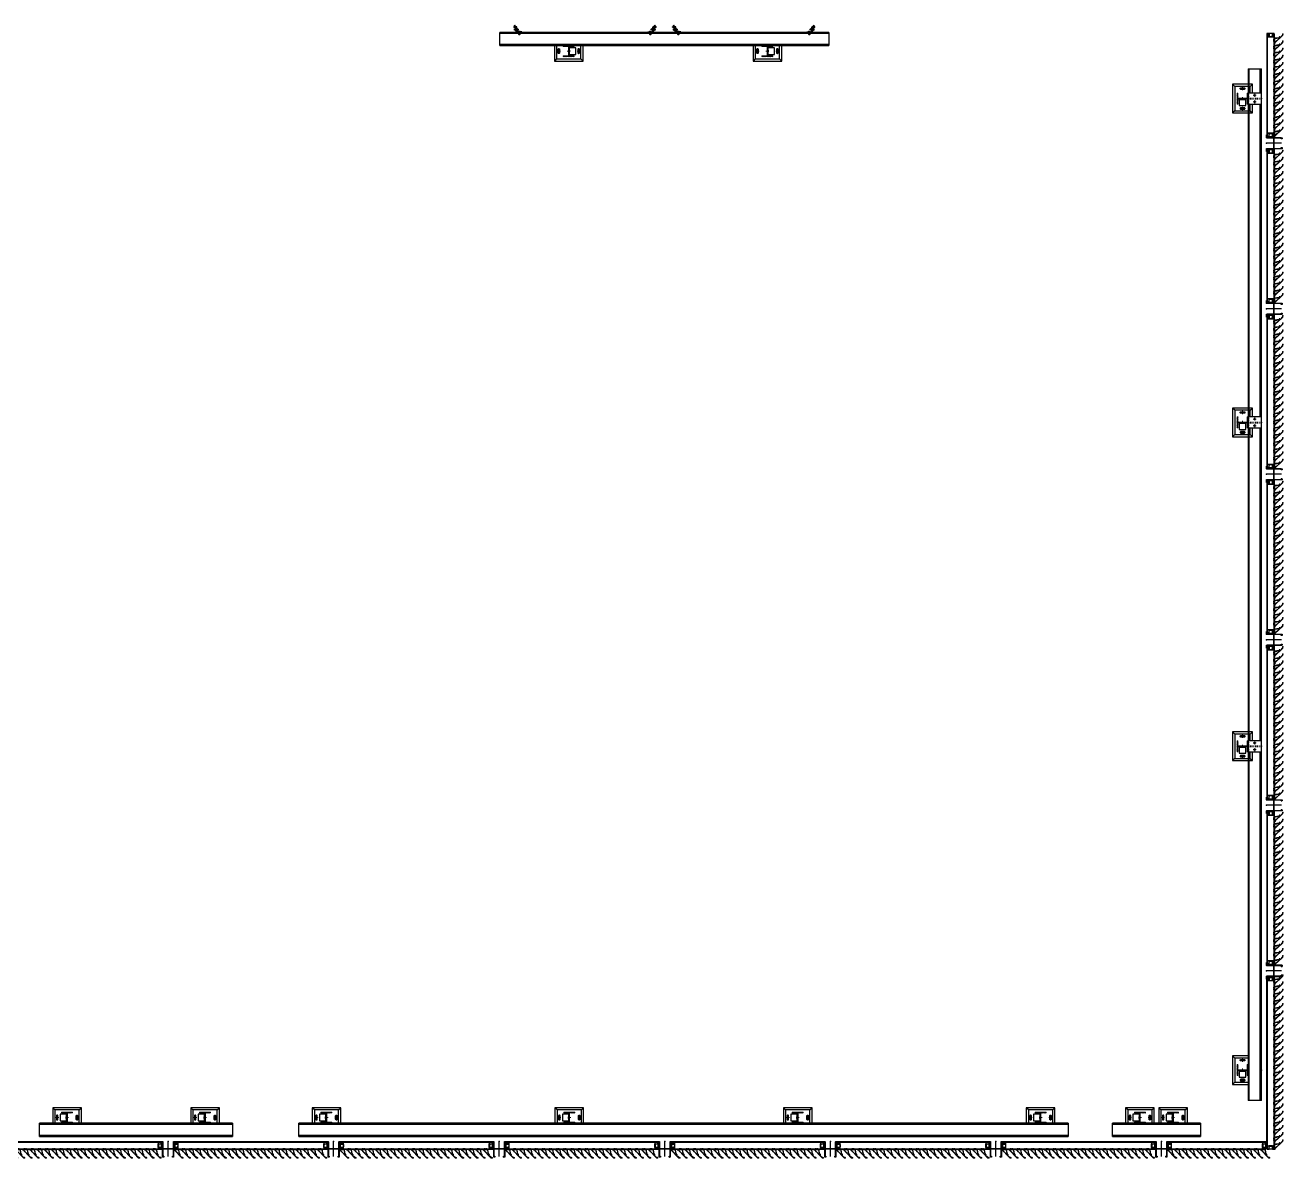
# Model space of a CAD drawing. Header units: millimetres. Extents: x 663313 to 1226001, y 1431724 to 1620898.
# Drawn here: x 749003 to 760398, y 1535900 to 1546165 of the extents above; entities that cross this region are included whole.
import ezdxf

# ---------------------------------------------------------------- set-up
doc = ezdxf.new("R2010")
doc.units = ezdxf.units.MM
for name, pattern in [('CENTER', [50.8, 31.75, -6.35, 6.35, -6.35]), ('HIDDEN', [0.375, 0.25, -0.125]), ('XKITLINE00', [0]), ('XKITLINE02', [4, 2, -2])]:
    doc.linetypes.add(name, pattern=pattern)
for name, color, linetype, plot in [('000 - STRUCTURE_STEEL_ACCESORIES_DEF_SUB', 250, 'Continuous', False), ('000 - STRUCTURE_STEEL_FRAMING_DEF_SUB', 250, 'Continuous', False), ('010 - ASPG_EXTR_DEF_SUB', 250, 'Continuous', False), ('010 - ASPG_FASTERN_DEF_SUB', 250, 'Continuous', False), ('010 - ASPG_FRAMING_DEF_SUB', 250, 'Continuous', False)]:
    doc.layers.add(name, color=color, linetype=linetype, plot=plot)
for name, color, linetype in [('000 - STRUCTURE_STEEL_ACCESORIES_HATCH_', 251, 'Continuous'), ('000 - STRUCTURE_STEEL_ACCESORIES_HIDDEN_', 251, 'Continuous'), ('000 - STRUCTURE_STEEL_ACCESORIES_MAIN_COLOR_1', 2, 'Continuous'), ('000 - STRUCTURE_STEEL_ACCESORIES_MAIN_COLOR_2', 1, 'Continuous'), ('000 - STRUCTURE_STEEL_ACCESORIES_SUB_COLOR_3', 251, 'Continuous'), ('000 - STRUCTURE_STEEL_ACCESORIES_WIPEOUT_', 250, 'Continuous'), ('000 - STRUCTURE_STEEL_FRAMING_CUT_COLOR_4', 4, 'Continuous'), ('000 - STRUCTURE_STEEL_FRAMING_HIDDEN_', 251, 'Continuous'), ('000 - STRUCTURE_STEEL_FRAMING_SUB_COLOR_2', 1, 'Continuous'), ('000 - STRUCTURE_STEEL_FRAMING_WIPEOUT_', 250, 'Continuous'), ('010 - ASPG_ACCESSORIES_HATCH_', 251, 'Continuous'), ('010 - ASPG_ACCESSORIES_MAIN_COLOR_1', 1, 'Continuous'), ('010 - ASPG_ACCESSORIES_SUB_COLOR_1', 1, 'Continuous'), ('010 - ASPG_ACCESSORIES_SUB_COLOR_2', 251, 'Continuous'), ('010 - ASPG_ACCESSORIES_SYMBOL_', 251, 'Continuous'), ('010 - ASPG_ACCESSORIES_WIPEOUT_', 250, 'Continuous'), ('010 - ASPG_EXTR_MAIN_COLOR_2', 2, 'Continuous'), ('010 - ASPG_FASTERN_MAIN_COLOR_1', 1, 'Continuous'), ('010 - ASPG_FRAMING_CUT_COLOR_4', 4, 'Continuous'), ('010 - ASPG_FRAMING_HATCH_', 251, 'Continuous'), ('010 - ASPG_FRAMING_MAIN_COLOR_1', 1, 'Continuous'), ('010 - ASPG_FRAMING_MAIN_COLOR_2', 2, 'Continuous'), ('010 - ASPG_FRAMING_SUB_COLOR_2', 1, 'Continuous'), ('010 - ASPG_FRAMING_WIPEOUT_', 250, 'Continuous'), ('_PP-Dim', 1, 'Continuous'), ('BOLT & SCREW', 251, 'Continuous'), ('Center Line', 1, 'CENTER'), ('tube-stopper', 2, 'Continuous')]:
    doc.layers.add(name, color=color, linetype=linetype)
for name, color, linetype, lineweight in [('12-GRID', 1, 'CENTER', 13), ('9-SCREW', 251, 'Continuous', 9), ('SCREW', 8, 'Continuous', 5)]:
    doc.layers.add(name, color=color, linetype=linetype, lineweight=lineweight)
pattern_1 = [(45, (68845973.911, -106253.634), (-4.0411152545, 4.0411152545), []), (45, (68845976.6053, -106253.634), (-4.0411152545, 4.0411152545), [])]
pattern_2 = [(270, (1257419.24324, -520041.6224), (0.65495992507, -1.1344238721), [0.7562825814, -1.5125651628]), (30, (1257419.24324, -520041.6224), (0.65495992936, 1.1344238696), [0.7562825814, -1.5125651628]), (330, (1257419.24324, -520041.6224), (1.30991985442, -2.48e-09), [-1.5125651628, 0.7562825814])]
pattern_3 = [(315, (1257419.4929, -520021.6224), (1.3369313545, 1.3369313545), []), (45, (1257419.4929, -520021.6224), (-1.3369313545, 1.3369313545), [])]
pattern_4 = [(270, (1257419.4425, -520043.9224), (0.65495992507, -1.1344238721), [0.7562825814, -1.5125651628]), (30, (1257419.4425, -520043.9224), (0.65495992936, 1.1344238696), [0.7562825814, -1.5125651628]), (330, (1257419.4425, -520043.9224), (1.30991985442, -2.48e-09), [-1.5125651628, 0.7562825814])]
pattern_5 = [(315, (1257419.1929, -520023.9224), (1.3369313545, 1.3369313545), []), (45, (1257419.1929, -520023.9224), (-1.3369313545, 1.3369313545), [])]

# ---------------------------------------------------------------- blocks, each defined once
blk = doc.blocks.new('000_ASPG_TYP_FILES_STRUCTURE_STEEL_BK')
at = {"layer": '000 - STRUCTURE_STEEL_ACCESORIES_HIDDEN_'}
blk.add_lwpolyline([(0, 7), (5, 7), (5, -7), (0, -7)], close=True, dxfattribs=at)
at = {"layer": '000 - STRUCTURE_STEEL_ACCESORIES_MAIN_COLOR_1'}
for points in [[(0, -30), (60, -30), (60, 30), (0, 30)], [(0, -30), (5, -30), (5, 30), (0, 30)]]:
    blk.add_lwpolyline(points, close=True, dxfattribs=at)
blk = doc.blocks.new('000_CKST_FAMELINE_STEEL_STRUCTURE-COLUMN_TOP_VIEW')
at = {"layer": '000 - STRUCTURE_STEEL_FRAMING_SUB_COLOR_2'}
for p, q in [((-70, 110), (-90, 130)), ((70, 110), (90, 130)), ((-70, -110), (-90, -130)), ((70, -110), (90, -130))]:
    blk.add_line(p, q, dxfattribs=at)
for points in [[(90, 130), (-90, 130), (-90, -130), (90, -130)], [(70, 110), (-70, 110), (-70, -110), (70, -110)]]:
    blk.add_lwpolyline(points, close=True, dxfattribs=at)
at = {"rotation": 270}
blk.add_blockref('000_ASPG_TYP_FILES_STRUCTURE_STEEL_BK', (0, -3), dxfattribs=at)
blk.add_wipeout([(50, 50), (50, -50), (170, -50), (170, 50)]).dxf.layer = '000 - STRUCTURE_STEEL_FRAMING_WIPEOUT_'
at = {"layer": '000 - STRUCTURE_STEEL_ACCESORIES_HATCH_'}
h = blk.add_hatch(dxfattribs=at)
h.set_pattern_fill('ANSI32', color=256, scale=25, angle=270)
h.set_pattern_definition([(315, (1524.514, 2469.062), (6.629126, 6.629126), []), (315, (1524.514, 2464.642), (6.629126, 6.629126), [])])
h.paths.add_polyline_path([(-50, -50), (-42, -50), (-42, -3), (42, -3), (42, -50), (50, -50), (50, 50), (42, 50), (42, 3), (-42, 3), (-42, 50), (-50, 50)])
at = {"layer": '000 - STRUCTURE_STEEL_FRAMING_CUT_COLOR_4', "lineweight": 0}
blk.add_lwpolyline([(-50, -50), (-42, -50), (-42, -3), (42, -3), (42, -50), (50, -50), (50, 50), (42, 50), (42, 3), (-42, 3), (-42, 50), (-50, 50)], close=True, dxfattribs=at)
at = {"layer": '000 - STRUCTURE_STEEL_FRAMING_DEF_SUB', "linetype": 'XKITLINE00', "lineweight": 0}
for p, q in [((26, 90), (-26, 90)), ((0, 76), (0, 104)), ((0, 14), (0, -14)), ((96, 30), (124, 30)), ((110, 44), (110, 16)), ((26, 0), (-26, 0)), ((26, -90), (-26, -90)), ((0, -76), (0, -104)), ((96, -30), (124, -30)), ((110, -16), (110, -44))]:
    blk.add_line(p, q, dxfattribs=at)
at = {"layer": '000 - STRUCTURE_STEEL_FRAMING_HIDDEN_', "linetype": 'XKITLINE02', "ltscale": 4}
for p, q in [((50, 3), (170, 3)), ((56, -50), (56, 50)), ((50, -3), (170, -3))]:
    blk.add_line(p, q, dxfattribs=at)
at = {"layer": '000 - STRUCTURE_STEEL_FRAMING_SUB_COLOR_2'}
for p, q in [((50, 3), (50, -3)), ((170, 3), (170, -3))]:
    blk.add_line(p, q, dxfattribs=at)
for points in [[(15, 83), (-15, 83, -0.414214), (-22, 90, -0.414214), (-15, 97), (15, 97, -0.414214), (22, 90), (22, 90, -0.414214)], [(15, -83), (-15, -83, 0.414214), (-22, -90, 0.414214), (-15, -97), (15, -97, 0.414214), (22, -90), (22, -90, 0.414214)]]:
    blk.add_lwpolyline(points, format="xyb", close=True, dxfattribs=at)
blk.add_lwpolyline([(50, 50), (50, -50), (170, -50), (170, 50)], close=True, dxfattribs=at)
for centre in [(110, 30), (110, -30)]:
    blk.add_circle(centre, 7, dxfattribs=at)
blk = doc.blocks.new('*U4571')
blk.add_wipeout([(-1491, 0), (1489, 0), (1489, 120), (-1491, 120)]).dxf.layer = '010 - ASPG_FRAMING_WIPEOUT_'
at = {"layer": '010 - ASPG_FRAMING_MAIN_COLOR_1'}
for p, q in [((1489, 120), (-1491, 120)), ((-1491, 0), (-1491, 120)), ((-1491, 115), (1489, 115)), ((1489, 120), (1489, 0)), ((-1491, 110), (1489, 110)), ((-1491, 10), (1489, 10)), ((-1491, 5), (1489, 5)), ((-1491, 0), (1489, 0))]:
    blk.add_line(p, q, dxfattribs=at)
blk = doc.blocks.new('*U4563')
at = {"layer": '010 - ASPG_ACCESSORIES_SUB_COLOR_2'}
for p, q in [((-2, -2), (-2, 0)), ((2, -1), (2, 0)), ((-3, -2), (3, -1)), ((-3, -2), (-2, -2)), ((-3, -2), (-2, -2)), ((-3, -4), (-2, -3)), ((-3, -4), (3, -3)), ((-3, -4), (-2, -4)), ((-3, -6), (-2, -5)), ((-3, -6), (-2, -6)), ((-3, -6), (3, -5)), ((-3, -6), (-2, -5)), ((-3, -6), (-2, -6)), ((-3, -6), (3, -5)), ((-3, -7), (-2, -8)), ((-3, -7), (-2, -7)), ((-3, -7), (3, -7)), ((-3, -9), (-2, -9)), ((-3, -9), (-2, -9)), ((-3, -9), (-2, -9)), ((-3, -11), (-2, -11)), ((-3, -11), (-2, -11)), ((-3, -11), (-2, -11)), ((-2, -2), (2, -1)), ((-2, -3), (-2, -2)), ((-2, -2), (2, -2)), ((-2, -3), (2, -3)), ((-2, -5), (-2, -4)), ((-2, -4), (2, -4)), ((-2, -5), (2, -5)), ((-2, -6), (2, -5)), ((-2, -5), (2, -5)), ((-2, -6), (2, -5)), ((-2, -7), (-2, -6)), ((-2, -7), (-2, -6)), ((-2, -7), (2, -6)), ((-2, -8), (2, -7)), ((-2, -9), (-2, -8)), ((-2, -9), (-1, -9)), ((-2, -9), (-2, -9)), ((-2, -11), (-2, -9)), ((-2, -11), (-2, -11)), ((-2, -11), (-2, -11)), ((-2, -12), (-2, -11)), ((-2, -12), (-2, -16)), ((0, -17), (-2, -16)), ((0, -8), (2, -8)), ((0, -17), (2, -16)), ((1, -9), (2, -9)), ((1, -9), (3, -9)), ((1, -11), (3, -10)), ((1, -10), (2, -10)), ((1, -11), (2, -11)), ((3, -1), (2, -1)), ((3, -1), (2, -2)), ((2, -3), (2, -2)), ((3, -3), (2, -3)), ((3, -3), (2, -4)), ((2, -5), (2, -4)), ((3, -5), (2, -5)), ((2, -6), (2, -5)), ((3, -5), (2, -5)), ((2, -6), (2, -5)), ((3, -5), (2, -5)), ((3, -5), (2, -5)), ((3, -7), (2, -6)), ((3, -7), (2, -7)), ((2, -8), (2, -7)), ((3, -9), (2, -8)), ((3, -9), (2, -9)), ((2, -10), (2, -9)), ((3, -10), (2, -10)), ((3, -10), (2, -11)), ((2, -11), (2, -16))]:
    blk.add_line(p, q, dxfattribs=at)
blk.add_lwpolyline([(0, -17), (1, -11), (1, -9, 0.417657), (0, -8, 0.070993), (-2, -9), (-2, -12)], format="xyb", dxfattribs=at)
at = {"layer": '010 - ASPG_ACCESSORIES_SYMBOL_', "linetype": 'CENTER'}
blk.add_line((0, 6), (0, -18), dxfattribs=at)
at = {"layer": '010 - ASPG_FASTERN_MAIN_COLOR_1'}
for p, q in [((-6, 1), (-6, 0)), ((6, 0), (-6, 0)), ((5, 1), (-5, 1)), ((-5, 1), (-4, 1)), ((-4, 5), (-4, 1)), ((4, 1), (-4, 1)), ((3, 5), (-3, 5)), ((-3, 1), (-2, 1)), ((-2, 5), (-2, 1)), ((2, 5), (2, 1)), ((2, 1), (2, 1)), ((4, 5), (4, 1)), ((5, 1), (4, 1)), ((6, 1), (6, 0))]:
    blk.add_line(p, q, dxfattribs=at)
for centre, radius, start, end in [((-5, 1), 0.3, 90, 180), ((-3, 4), 1.56, 48.0171, 131.9829), ((0, 0), 5.63, 68.2799, 111.7201), ((3, 4), 1.56, 48.0171, 131.9829), ((5, 1), 0.3, 0, 90)]:
    blk.add_arc(centre, radius, start, end, dxfattribs=at)
blk = doc.blocks.new('G$C7D677D58')
at = {"layer": 'tube-stopper'}
h = blk.add_hatch(dxfattribs=at)
h.set_pattern_fill('ANSI35', color=256, scale=0.02, angle=280.6768, style=0)
h.set_pattern_definition([(145.676841, (67.453535, -13.0942606), (0.00281929957, 0.00412935224), []), (145.676841, (67.4500606, -13.0949156), (0.00281929957, 0.00412935224), [0.00625, -0.00125, 0, -0.00125])])
h.paths.add_polyline_path([(0.03, 0.015), (0.024, 0.015), (0.024, 0.001), (0.03, 0.001)])
at = {"layer": '000 - STRUCTURE_STEEL_ACCESORIES_DEF_SUB', "ltscale": 0.1}
blk.add_line((0.038, 0.008), (0, 0.008, 0), dxfattribs=at)
at = {"layer": '000 - STRUCTURE_STEEL_ACCESORIES_SUB_COLOR_3'}
for p, q in [((0.002, 0.012, 0), (0.002, 0.011, 0)), ((0.007, 0.012, 0), (0.002, 0.012, 0)), ((0.002, 0.005, 0), (0.002, 0.011, 0)), ((0.007, 0.011, 0), (0.002, 0.011, 0)), ((0.007, 0.005, 0), (0.002, 0.005, 0)), ((0.002, 0.004, 0), (0.002, 0.005, 0)), ((0.007, 0.004, 0), (0.002, 0.004, 0)), ((0.007, 0.003, 0), (0.007, 0.013, 0)), ((0.012, 0.015, 0), (0.008, 0.015, 0)), ((0.012, 0.011, 0), (0.008, 0.011, 0)), ((0.012, 0.005, 0), (0.008, 0.005, 0)), ((0.012, 0.001, 0), (0.008, 0.001, 0)), ((0.013, 0, 0), (0.013, 0.016, 0)), ((0.013, 0.016, 0), (0.014, 0.016, 0)), ((0.013, 0.003, 0), (0.013, 0.013, 0)), ((0.014, 0, 0), (0.013, 0, 0)), ((0.014, 0.016, 0), (0.014, 0, 0)), ((0.03, 0), (0.03, 0.016)), ((0.03, 0.016), (0.031, 0.016)), ((0.031, 0), (0.03, 0)), ((0.031, 0.016), (0.031, 0)), ((0.031, 0.001), (0.031, 0.015)), ((0.036, 0.015), (0.031, 0.015)), ((0.036, 0.011), (0.031, 0.011)), ((0.036, 0.005), (0.031, 0.005)), ((0.036, 0.001), (0.031, 0.001)), ((0.037, 0.003), (0.037, 0.013))]:
    blk.add_line(p, q, dxfattribs=at)
at = {"layer": '000 - STRUCTURE_STEEL_ACCESORIES_SUB_COLOR_3', "linetype": 'HIDDEN'}
for p, q in [((0.03, 0.012), (0.014, 0.012, 0)), ((0.03, 0.011), (0.014, 0.011, 0)), ((0.03, 0.005), (0.014, 0.005, 0)), ((0.03, 0.004), (0.014, 0.004, 0))]:
    blk.add_line(p, q, dxfattribs=at)
at = {"layer": '000 - STRUCTURE_STEEL_ACCESORIES_SUB_COLOR_3', "elevation": 0}
for points in [[(0.008, 0.015, 0.46188), (0.008, 0.011, 0.23094), (0.008, 0.005, 0.46188), (0.008, 0.001)], [(0.012, 0.015, -0.46188), (0.012, 0.011, -0.23094), (0.012, 0.005, -0.46188), (0.012, 0.001)], [(0.036, 0.015, -0.46188), (0.036, 0.011, -0.23094), (0.036, 0.005, -0.46188), (0.036, 0.001)]]:
    blk.add_lwpolyline(points, format="xyb", dxfattribs=at)
at = {"layer": 'tube-stopper'}
blk.add_lwpolyline([(0.03, 0.015), (0.024, 0.015), (0.024, 0.001), (0.03, 0.001)], close=True, dxfattribs=at)
blk = doc.blocks.new('010 - ASPG_ACCESSORIES_BRACKET_FOR_FRAME_TYPE-1_CUT-VIEW')
blk.add_wipeout([(0, 25), (0, 0), (40, 0), (40, 3), (3, 3), (3, 25)]).dxf.layer = '010 - ASPG_ACCESSORIES_WIPEOUT_'
at = {"layer": '010 - ASPG_ACCESSORIES_HATCH_'}
h = blk.add_hatch(dxfattribs=at)
h.set_pattern_fill('ANSI32', color=251, scale=0.03)
h.set_pattern_definition(pattern_1)
h.paths.add_polyline_path([(1, 16), (1, 17), (1, 16), (0, 16), (0, 25), (3, 25), (3, 16)])
h = blk.add_hatch(dxfattribs=at)
h.set_pattern_fill('ANSI32', color=251, scale=0.03)
h.set_pattern_definition(pattern_1)
h.paths.add_polyline_path([(0, 0), (0, 12), (0, 12), (1, 12), (2, 11), (2, 12), (3, 12), (3, 3), (20, 3), (20, 0)])
h = blk.add_hatch(dxfattribs=at)
h.set_pattern_fill('ANSI32', color=251, scale=0.03)
h.set_pattern_definition(pattern_1)
h.paths.add_polyline_path([(29, 0), (29, 3), (40, 3), (40, 0)])
at = {"layer": '010 - ASPG_ACCESSORIES_MAIN_COLOR_1'}
blk.add_lwpolyline([(0, 25), (0, 0), (40, 0), (40, 3), (3, 3), (3, 25)], close=True, dxfattribs=at)
at = {"layer": '010 - ASPG_ACCESSORIES_SUB_COLOR_1'}
for points in [[(1, 16), (1, 17), (1, 16), (0, 16), (0, 25), (3, 25), (3, 16)], [(0, 0), (0, 12), (0, 12), (1, 12), (2, 11), (2, 12), (3, 12), (3, 3), (20, 3), (20, 0)], [(29, 0), (29, 3), (40, 3), (40, 0)]]:
    blk.add_lwpolyline(points, close=True, dxfattribs=at)
blk = doc.blocks.new('G$CF155826C')
at = {"layer": '12-GRID', "ltscale": 0.1}
blk.add_line((0, 0.008), (0.038, 0.008, 0), dxfattribs=at)
at = {"layer": '9-SCREW'}
for p, q in [((0.002, 0.015), (0.007, 0.015)), ((0.002, 0.003), (0.002, 0.013)), ((0.002, 0.011), (0.007, 0.011)), ((0.002, 0.005), (0.007, 0.005)), ((0.002, 0.001), (0.007, 0.001)), ((0.007, 0.016), (0.007, 0)), ((0.008, 0.016), (0.007, 0.016)), ((0.007, 0.001), (0.007, 0.015)), ((0.007, 0), (0.008, 0)), ((0.008, 0), (0.008, 0.016)), ((0.024, 0.016, 0), (0.024, 0, 0)), ((0.025, 0.016, 0), (0.024, 0.016, 0)), ((0.024, 0, 0), (0.025, 0, 0)), ((0.025, 0, 0), (0.025, 0.016, 0)), ((0.025, 0.003, 0), (0.025, 0.013, 0)), ((0.026, 0.015, 0), (0.031, 0.015, 0)), ((0.026, 0.011, 0), (0.031, 0.011, 0)), ((0.026, 0.005, 0), (0.031, 0.005, 0)), ((0.026, 0.001, 0), (0.031, 0.001, 0)), ((0.031, 0.003, 0), (0.031, 0.013, 0)), ((0.031, 0.012, 0), (0.036, 0.012, 0)), ((0.031, 0.011, 0), (0.037, 0.011, 0)), ((0.031, 0.005, 0), (0.037, 0.005, 0)), ((0.031, 0.004, 0), (0.036, 0.004, 0)), ((0.036, 0.012, 0), (0.037, 0.011, 0)), ((0.036, 0.004, 0), (0.037, 0.005, 0)), ((0.037, 0.005, 0), (0.037, 0.011, 0))]:
    blk.add_line(p, q, dxfattribs=at)
at = {"layer": '9-SCREW', "linetype": 'HIDDEN'}
for p, q in [((0.008, 0.012), (0.024, 0.012, 0)), ((0.008, 0.011), (0.024, 0.011, 0)), ((0.008, 0.005), (0.024, 0.005, 0)), ((0.008, 0.004), (0.024, 0.004, 0))]:
    blk.add_line(p, q, dxfattribs=at)
at = {"layer": '9-SCREW', "elevation": 0}
for points in [[(0.002, 0.015, 0.46188), (0.002, 0.011, 0.23094), (0.002, 0.005, 0.46188), (0.002, 0.001)], [(0.026, 0.015, 0.46188), (0.026, 0.011, 0.23094), (0.026, 0.005, 0.46188), (0.026, 0.001)], [(0.031, 0.015, -0.46188), (0.031, 0.011, -0.23094), (0.031, 0.005, -0.46188), (0.031, 0.001)]]:
    blk.add_lwpolyline(points, format="xyb", dxfattribs=at)
blk = doc.blocks.new('*U4568')
blk.add_wipeout([(45, 75), (45, 30), (0, 30), (0, 25), (50, 25), (50, 75)]).dxf.layer = '000 - STRUCTURE_STEEL_ACCESORIES_WIPEOUT_'
at = {"layer": '010 - ASPG_ACCESSORIES_HATCH_'}
h = blk.add_hatch(dxfattribs=at)
h.set_pattern_fill('ANSI32', color=251, scale=0.03, angle=-90)
h.set_pattern_definition([(315, (-106132.4893, -14494238.6785), (1.01027881362, 1.01027881362), []), (315, (-106132.4893, -14494239.352), (1.01027881362, 1.01027881362), [])])
h.paths.add_polyline_path([(45, 75), (45, 30), (0, 30), (0, 25), (50, 25), (50, 75)])
at = {"layer": '000 - STRUCTURE_STEEL_ACCESORIES_MAIN_COLOR_2'}
blk.add_lwpolyline([(45, 75), (45, 30), (0, 30), (0, 25), (50, 25), (50, 75)], close=True, dxfattribs=at)
at = {"xscale": -1, "rotation": 270}
blk.add_blockref('*U4563', (3, 11), dxfattribs=at)
at = {"xscale": -1000, "yscale": 1000, "zscale": 1000, "rotation": 90}
blk.add_blockref('G$C7D677D58', (32, 46, 0), dxfattribs=at)
at = {"xscale": -1, "rotation": 180}
blk.add_blockref('010 - ASPG_ACCESSORIES_BRACKET_FOR_FRAME_TYPE-1_CUT-VIEW', (0, 25), dxfattribs=at)
at = {"xscale": -1000, "yscale": 1000, "zscale": 1000, "rotation": 180}
blk.add_blockref('G$CF155826C', (37, 60), dxfattribs=at)
blk = doc.blocks.new('*U4579')
blk.add_wipeout([(0, 0), (1750, 0), (1750, 119.925), (0, 119.925)]).dxf.layer = '010 - ASPG_FRAMING_WIPEOUT_'
at = {"layer": '010 - ASPG_FRAMING_MAIN_COLOR_1'}
for p, q in [((1750, 119.925), (0, 119.925)), ((0, 0), (0, 119.925)), ((0, 114.85), (1750, 114.85)), ((1750, 119.925), (1750, 0)), ((0, 109.54), (1750, 109.54)), ((0, 10.385), (1750, 10.385)), ((0, 5.31), (1750, 5.31)), ((0, 0), (1750, 0))]:
    blk.add_line(p, q, dxfattribs=at)
blk = doc.blocks.new('*U4580')
blk.add_wipeout([(0, 0), (6970, 0), (6970, 119.925), (0, 119.925)]).dxf.layer = '010 - ASPG_FRAMING_WIPEOUT_'
at = {"layer": '010 - ASPG_FRAMING_MAIN_COLOR_1'}
for p, q in [((6970, 119.925), (0, 119.925)), ((0, 0), (0, 119.925)), ((0, 114.85), (6970, 114.85)), ((6970, 119.925), (6970, 0)), ((0, 109.54), (6970, 109.54)), ((0, 10.385), (6970, 10.385)), ((0, 5.31), (6970, 5.31)), ((0, 0), (6970, 0))]:
    blk.add_line(p, q, dxfattribs=at)
blk = doc.blocks.new('*U4581')
blk.add_wipeout([(0, 0), (800, 0), (800, 120), (0, 120)]).dxf.layer = '010 - ASPG_FRAMING_WIPEOUT_'
at = {"layer": '010 - ASPG_FRAMING_MAIN_COLOR_1'}
for p, q in [((800, 120), (0, 120)), ((0, 0), (0, 120)), ((0, 115), (800, 115)), ((800, 120), (800, 0)), ((0, 110), (800, 110)), ((0, 10), (800, 10)), ((0, 5), (800, 5)), ((0, 0), (800, 0))]:
    blk.add_line(p, q, dxfattribs=at)
blk = doc.blocks.new('*U6399')
at = {"layer": '12-GRID', "color": 8, "linetype": 'CENTER'}
for p, q in [((0, -6), (0, 2)), ((-4, -2), (4, -2))]:
    blk.add_line(p, q, dxfattribs=at)
at = {"layer": 'BOLT & SCREW'}
for p, q in [((-1, -2), (-2, -2)), ((-1, -2), (-2, -2)), ((0, -2), (-1, -2)), ((0, -2), (-1, -2)), ((0, -1), (0, 0)), ((0, -1), (0, 0)), ((0, -2), (0, -1)), ((0, -2), (0, -1)), ((0, -2), (1, -2)), ((0, -3), (0, -2)), ((0, -2), (0, -3)), ((0, -2), (1, -2)), ((0, -3), (0, -4)), ((0, -3), (0, -4)), ((1, -2), (2, -2)), ((1, -2), (2, -2))]:
    blk.add_line(p, q, dxfattribs=at)
for points in [[(-2, -2), (-1, -2, 0.414214), (0, -1), (0, 0), (0, 0), (0, -1, 0.414214), (1, -2), (2, -2), (2, -2), (1, -2, 0.414214), (0, -3), (0, -4), (0, -4), (0, -3, 0.414214), (-1, -2), (-2, -2)], [(0, -2, -0.414214), (0, -2), (1, -2), (1, -2), (0, -2, -0.414214), (0, -2), (0, -1), (0, -1), (0, -2, -0.414214), (0, -2), (-1, -2), (-1, -2), (0, -2, -0.414214), (0, -2), (0, -3), (0, -3)]]:
    blk.add_lwpolyline(points, format="xyb", close=True, dxfattribs=at)
blk.add_circle((0, -2), 3.5, dxfattribs=at)
blk = doc.blocks.new('000_ASPG_TYP_FILES_20260218-010703_FRAME_EXTR_')
at = {"layer": '010 - ASPG_FRAMING_HATCH_'}
h = blk.add_hatch(dxfattribs=at)
h.set_pattern_fill('ANSI32', color=256, scale=0.1, angle=180)
edge = h.paths.add_edge_path()
edge.add_line((2, 16), (2, 2))
edge.add_line((2, 2), (40, 2))
edge.add_arc((40, 2), 0.3, 0, 90, ccw=False)
edge.add_line((40, 2), (40, 0))
edge.add_arc((40, 0), 0.3, -90, 0, ccw=False)
edge.add_line((40, 0), (0, 0))
edge.add_arc((0, 0), 0.3, 180, 270, ccw=False)
edge.add_line((0, 0), (0, 18))
edge.add_arc((0, 18), 0.3, 90, 180, ccw=False)
edge.add_line((0, 18), (23, 18))
edge.add_arc((23, 19), 0.5, 270, 380.2095)
edge.add_arc((26, 20), 3.35, 182.0638, 200.2095, ccw=False)
edge.add_arc((24, 20), 0.76, 2.0638, 182.0638, ccw=False)
edge.add_arc((26, 20), 1.83, 182.0638, 447.9362)
edge.add_arc((26, 22), 0.76, 87.9362, 267.9362, ccw=False)
edge.add_arc((26, 20), 3.35, 69.7905, 87.9362, ccw=False)
edge.add_arc((27, 23), 0.5, 249.7905, 360)
edge.add_line((28, 23), (28, 27))
edge.add_line((28, 27), (28, 27))
edge.add_line((28, 27), (28, 28))
edge.add_line((28, 28), (28, 39))
edge.add_line((28, 39), (28, 39))
edge.add_line((28, 39), (28, 40))
edge.add_line((28, 40), (28, 43))
edge.add_arc((27, 43), 0.5, 0, 110.2095)
edge.add_arc((26, 46), 3.35, 272.0638, 290.2095, ccw=False)
edge.add_arc((26, 44), 0.76, 92.0638, 272.0638, ccw=False)
edge.add_arc((26, 46), 1.83, 272.0638, 537.9362)
edge.add_arc((24, 47), 0.76, 177.9362, 357.9362, ccw=False)
edge.add_arc((26, 46), 3.35, 159.7905, 177.9362, ccw=False)
edge.add_arc((23, 48), 0.5, 339.7905, 450)
edge.add_line((23, 48), (0, 48))
edge.add_arc((0, 49), 0.3, 180, 270, ccw=False)
edge.add_line((0, 49), (0, 60))
edge.add_arc((0, 60), 0.3, 90, 180, ccw=False)
edge.add_line((0, 60), (5, 60))
edge.add_line((5, 60), (5, 65))
edge.add_arc((5, 65), 0.3, 90, 180, ccw=False)
edge.add_line((5, 65), (30, 65))
edge.add_line((30, 65), (30, 64))
edge.add_arc((30, 64), 0.3, -90, 0, ccw=False)
edge.add_line((30, 63), (7, 63))
edge.add_arc((7, 63), 0.3, 90, 180)
edge.add_line((7, 63), (7, 58))
edge.add_line((7, 58), (2, 58))
edge.add_arc((2, 58), 0.3, 90, 180)
edge.add_line((2, 58), (2, 51))
edge.add_arc((2, 51), 0.3, 180, 270)
edge.add_line((2, 50), (30, 50))
edge.add_arc((30, 50), 0.3, 0, 90, ccw=False)
edge.add_line((30, 50), (30, 27))
edge.add_line((30, 27), (30, 16))
edge.add_arc((30, 16), 0.3, -90, 0, ccw=False)
edge.add_line((30, 16), (2, 16))
at = {"layer": '010 - ASPG_FRAMING_CUT_COLOR_4'}
blk.add_lwpolyline([(2, 16), (2, 2), (40, 2, -0.414214), (40, 2), (40, 0, -0.414214), (40, 0), (0, 0, -0.414214), (0, 0), (0, 18, -0.414214), (0, 18), (23, 18, 0.52173), (23, 19, -0.079342), (23, 20, -1), (24, 20, 2.296346), (26, 22, -1), (26, 23, -0.079342), (27, 23, 0.52173), (28, 23), (28, 27), (28, 27), (28, 28), (28, 39), (28, 39), (28, 40), (28, 43, 0.52173), (27, 43, -0.079342), (26, 43, -1), (26, 45, 2.296346), (24, 47, -1), (23, 47, -0.079342), (23, 48, 0.52173), (23, 48), (0, 48, -0.414214), (0, 49), (0, 60, -0.414214), (0, 60), (5, 60), (5, 65, -0.414214), (5, 65), (30, 65), (30, 64, -0.414214), (30, 63), (7, 63, 0.414214), (7, 63), (7, 58), (2, 58, 0.414214), (2, 58), (2, 51, 0.414214), (2, 50), (30, 50, -0.414214), (30, 50), (30, 27), (30, 16, -0.414214), (30, 16)], format="xyb", close=True, dxfattribs=at)
for p in [(26, 48), (26, 22)]:
    blk.add_blockref('*U6399', p)
blk = doc.blocks.new('*U6177')
at = {"layer": '010 - ASPG_FRAMING_HATCH_', "transparency": 33554585}
h = blk.add_hatch(dxfattribs=at)
h.set_pattern_fill('ANSI32', color=256, scale=0.25)
edge = h.paths.add_edge_path()
edge.add_line((2, -50), (2, -75))
edge.add_line((2, -75), (0, -75))
edge.add_line((0, -75), (0, -49))
edge.add_arc((1, -49), 1, 90, 180, ccw=False)
edge.add_line((1, -48), (63, -48))
edge.add_arc((63, -47), 1, 270, 360)
edge.add_line((64, -47), (64, 47))
edge.add_arc((63, 47), 1, 0, 90)
edge.add_line((63, 48), (1, 48))
edge.add_arc((1, 49), 1, 180, 270, ccw=False)
edge.add_line((0, 49), (0, 75))
edge.add_line((0, 75), (2, 75))
edge.add_line((2, 75), (2, 50))
edge.add_line((2, 50), (141, 50))
edge.add_line((141, 50), (141, 41))
edge.add_arc((140, 41), 1, 270, 360, ccw=False)
edge.add_line((140, 40), (132, 40))
edge.add_arc((132, 41), 1, 180, 270, ccw=False)
edge.add_line((131, 41), (131, 47))
edge.add_arc((130, 47), 1, 0, 90)
edge.add_line((130, 48), (67, 48))
edge.add_arc((67, 47), 1, 90, 180)
edge.add_line((66, 47), (66, -47))
edge.add_arc((67, -47), 1, 180, 270)
edge.add_line((67, -48), (130, -48))
edge.add_arc((130, -47), 1, 270, 360)
edge.add_line((131, -47), (131, -41))
edge.add_arc((132, -41), 1, 90, 180, ccw=False)
edge.add_line((132, -40), (140, -40))
edge.add_arc((140, -41), 1, 0, 90, ccw=False)
edge.add_line((141, -41), (141, -50))
edge.add_line((141, -50), (2, -50))
h.paths.add_polyline_path([(139, 48), (139, 42), (133, 42), (133, 48)], flags=16)
h.paths.add_polyline_path([(139, -48), (139, -42), (133, -42), (133, -48)], flags=16)
at = {"layer": '010 - ASPG_FRAMING_HATCH_'}
h = blk.add_hatch(dxfattribs=at)
h.set_pattern_fill('ANSI37', color=256, scale=0.595498, angle=-90)
h.set_pattern_definition(pattern_5)
edge = h.paths.add_edge_path()
edge.add_ellipse((12, 55), major_axis=(0, -5), ratio=0.644482, start_angle=180, end_angle=360, ccw=False)
edge.add_line((12, 60), (2, 60))
edge.add_arc((-8, 55), 11.1, -26.7963, 26.7963, ccw=False)
edge.add_line((2, 50), (12, 50))
h = blk.add_hatch(dxfattribs=at)
h.set_pattern_fill('HONEY', color=256, scale=0.238199, angle=-90)
h.set_pattern_definition(pattern_4)
edge = h.paths.add_edge_path()
edge.add_ellipse((12, 55), major_axis=(0, -5), ratio=0.644482, start_angle=0, end_angle=360, ccw=False)
h = blk.add_hatch(dxfattribs=at)
h.set_pattern_fill('HONEY', color=256, scale=0.238199, angle=-90)
h.set_pattern_definition(pattern_2)
edge = h.paths.add_edge_path()
edge.add_ellipse((58, 55), major_axis=(0, -5), ratio=0.644482, start_angle=0, end_angle=360)
h = blk.add_hatch(dxfattribs=at)
h.set_pattern_fill('ANSI37', color=256, scale=0.595498, angle=-90)
h.set_pattern_definition(pattern_3)
edge = h.paths.add_edge_path()
edge.add_ellipse((58, 55), major_axis=(0, -5), ratio=0.644482, start_angle=0, end_angle=180)
edge.add_line((58, 60), (62, 60))
edge.add_arc((62, 60), 0.3, -90, 0)
edge.add_line((62, 60), (62, 61))
edge.add_line((62, 61), (62, 62))
edge.add_line((62, 62), (62, 62))
edge.add_line((62, 62), (62, 63))
edge.add_line((62, 63), (62, 63))
edge.add_line((62, 63), (62, 64))
edge.add_line((62, 64), (62, 64))
edge.add_line((62, 64), (62, 65))
edge.add_line((62, 65), (63, 65))
edge.add_line((63, 65), (64, 66))
edge.add_line((64, 66), (64, 65))
edge.add_line((64, 65), (65, 66))
edge.add_line((65, 66), (65, 65))
edge.add_line((65, 65), (66, 66))
edge.add_line((66, 66), (66, 65))
edge.add_line((66, 65), (67, 65))
edge.add_arc((67, 65), 0.3, -90, 0)
edge.add_line((67, 65), (67, 60))
edge.add_arc((77, 55), 11.1, 153.2037, 206.7963)
edge.add_line((67, 50), (58, 50))
h = blk.add_hatch(dxfattribs=at)
h.set_pattern_fill('ANSI37', color=256, scale=0.595498, angle=-90)
h.set_pattern_definition(pattern_5)
edge = h.paths.add_edge_path()
edge.add_ellipse((12, -55), major_axis=(0, 5), ratio=0.644482, start_angle=0, end_angle=180)
edge.add_line((12, -60), (2, -60))
edge.add_arc((-8, -55), 11.1, 333.2037, 386.7963)
edge.add_line((2, -50), (12, -50))
h = blk.add_hatch(dxfattribs=at)
h.set_pattern_fill('HONEY', color=256, scale=0.238199, angle=-90)
h.set_pattern_definition(pattern_4)
edge = h.paths.add_edge_path()
edge.add_ellipse((12, -55), major_axis=(0, 5), ratio=0.644482, start_angle=0, end_angle=360)
h = blk.add_hatch(dxfattribs=at)
h.set_pattern_fill('HONEY', color=256, scale=0.238199, angle=-90)
h.set_pattern_definition(pattern_2)
edge = h.paths.add_edge_path()
edge.add_ellipse((58, -55), major_axis=(0, 5), ratio=0.644482, start_angle=0, end_angle=360, ccw=False)
h = blk.add_hatch(dxfattribs=at)
h.set_pattern_fill('ANSI37', color=256, scale=0.595498, angle=-90)
h.set_pattern_definition(pattern_3)
edge = h.paths.add_edge_path()
edge.add_ellipse((58, -55), major_axis=(0, 5), ratio=0.644482, start_angle=180, end_angle=360, ccw=False)
edge.add_line((58, -60), (62, -60))
edge.add_arc((62, -60), 0.3, 360, 450, ccw=False)
edge.add_line((62, -60), (62, -61))
edge.add_line((62, -61), (62, -62))
edge.add_line((62, -62), (62, -62))
edge.add_line((62, -62), (62, -63))
edge.add_line((62, -63), (62, -63))
edge.add_line((62, -63), (62, -64))
edge.add_line((62, -64), (62, -64))
edge.add_line((62, -64), (62, -65))
edge.add_line((62, -65), (63, -65))
edge.add_line((63, -65), (64, -66))
edge.add_line((64, -66), (64, -65))
edge.add_line((64, -65), (65, -66))
edge.add_line((65, -66), (65, -65))
edge.add_line((65, -65), (66, -66))
edge.add_line((66, -66), (66, -65))
edge.add_line((66, -65), (67, -65))
edge.add_arc((67, -65), 0.3, 360, 450, ccw=False)
edge.add_line((67, -65), (67, -60))
edge.add_arc((77, -55), 11.1, 153.2037, 206.7963, ccw=False)
edge.add_line((67, -50), (58, -50))
at = {"layer": '010 - ASPG_FASTERN_DEF_SUB'}
blk.add_point((0, 0), dxfattribs=at)
at = {"layer": '010 - ASPG_FRAMING_CUT_COLOR_4'}
blk.add_lwpolyline([(2, -50), (2, -75), (0, -75), (0, -49, -0.414214), (1, -48), (63, -48, 0.414214), (64, -47), (64, 47, 0.414214), (63, 48), (1, 48, -0.414214), (0, 49), (0, 75), (2, 75), (2, 50), (141, 50), (141, 41, -0.414214), (140, 40), (132, 40, -0.414214), (131, 41), (131, 47, 0.414214), (130, 48), (67, 48, 0.414214), (66, 47), (66, -47, 0.414214), (67, -48), (130, -48, 0.414214), (131, -47), (131, -41, -0.414214), (132, -40), (140, -40, -0.414214), (141, -41), (141, -50)], format="xyb", close=True, dxfattribs=at)
for points in [[(139, 48), (139, 42), (133, 42), (133, 48)], [(139, -48), (139, -42), (133, -42), (133, -48)]]:
    blk.add_lwpolyline(points, close=True, dxfattribs=at)
at = {"layer": '010 - ASPG_FRAMING_DEF_SUB', "transparency": 33554508}
blk.add_line((136, 0), (-5, 0), dxfattribs=at)
at = {"layer": '010 - ASPG_FRAMING_DEF_SUB', "transparency": 33554457}
for points in [[(2, 50), (15, 50), (15, 60), (2, 60)], [(54, 50), (67, 50), (67, 66), (54, 66)], [(2, -50), (15, -50), (15, -60), (2, -60)], [(54, -50), (67, -50), (67, -66), (54, -66)]]:
    blk.add_lwpolyline(points, close=True, dxfattribs=at)
at = {"layer": '010 - ASPG_FRAMING_SUB_COLOR_2'}
for points in [[(12, 50), (2, 50, 0.238199), (2, 60), (12, 60)], [(58, 50), (67, 50, -0.238199), (67, 60), (67, 65, -0.414214), (67, 65), (66, 65), (66, 66), (65, 65), (65, 66), (64, 65), (64, 66), (63, 65), (62, 65), (62, 64), (62, 64), (62, 63), (62, 63), (62, 62), (62, 62), (62, 61), (62, 60, -0.414214), (62, 60), (58, 60)], [(12, -50), (2, -50, -0.238199), (2, -60), (12, -60)], [(58, -50), (67, -50, 0.238199), (67, -60), (67, -65, 0.414214), (67, -65), (66, -65), (66, -66), (65, -65), (65, -66), (64, -65), (64, -66), (63, -65), (62, -65), (62, -64), (62, -64), (62, -63), (62, -63), (62, -62), (62, -62), (62, -61), (62, -60, 0.414214), (62, -60), (58, -60)]]:
    blk.add_lwpolyline(points, format="xyb", dxfattribs=at)
at = {"layer": '010 - ASPG_FRAMING_SUB_COLOR_2', "extrusion": (0, 0, -1)}
for centre, major_axis in [((12, 55), (0, -5)), ((58, -55), (0, 5))]:
    blk.add_ellipse(centre, major_axis=major_axis, ratio=0.644482, dxfattribs=at)
at = {"layer": '010 - ASPG_FRAMING_SUB_COLOR_2'}
for centre, major_axis in [((58, 55), (0, -5)), ((12, -55), (0, 5))]:
    blk.add_ellipse(centre, major_axis=major_axis, ratio=0.644482, dxfattribs=at)
blk = doc.blocks.new('PZG35-9D5')
at = {"layer": 'Center Line'}
blk.add_line((0, 4), (0, -11), dxfattribs=at)
at = {"layer": 'SCREW', "color": 8}
for p, q in [((-1, 0), (-1, -1)), ((1, 0), (1, -1)), ((-2, -1), (-1, -2)), ((-2, -1), (-1, -1)), ((-2, -1), (2, -1)), ((-2, -3), (2, -2)), ((-2, -3), (-1, -2)), ((-2, -3), (-1, -3)), ((-2, -4), (-1, -4)), ((-2, -4), (-1, -4)), ((-2, -4), (-1, -4)), ((-1, -1), (1, -1)), ((-1, -2), (1, -1)), ((-1, -2), (-1, -2)), ((-1, -2), (1, -2)), ((-1, -3), (-1, -4)), ((-1, -3), (1, -3)), ((-1, -4), (-1, -8)), ((-1, -4), (-1, -4)), ((-1, -4), (-1, -4)), ((0, -10), (-1, -8)), ((0, -10), (1, -8)), ((1, -1), (1, -2)), ((2, -1), (1, -1)), ((2, -1), (1, -1)), ((2, -2), (1, -2)), ((2, -2), (1, -3)), ((1, -3), (1, -3)), ((1, -3), (1, -3)), ((2, -4), (1, -3)), ((1, -4), (1, -4)), ((1, -4), (2, -4)), ((1, -4), (1, -4)), ((1, -5), (1, -4)), ((2, -5), (1, -4)), ((2, -4), (1, -4)), ((1, -5), (1, -8)), ((1, -5), (2, -5)), ((1, -5), (1, -5)), ((2, -5), (1, -5))]:
    blk.add_line(p, q, dxfattribs=at)
blk.add_lwpolyline([(0, -10), (1, -5), (1, -4, 0.417657), (0, -3, 0.108102), (-1, -4), (-1, -5)], format="xyb", dxfattribs=at)
blk = doc.blocks.new('*U6170')
at = {"layer": 'SCREW', "color": 6}
blk.add_lwpolyline([(3, 2, 0.09906), (1, 3), (1, 2), (-1, 2), (-1, 3, 0.09906), (-3, 2, 0.266588), (-4, 1), (-4, 0, 0.414214), (-3, 0), (3, 0, 0.414214), (3, 0), (3, 1, 0.266588)], format="xyb", close=True, dxfattribs=at)
at = {"layer": 'SCREW'}
blk.add_blockref('PZG35-9D5', (0, 0), dxfattribs=at)
blk = doc.blocks.new('*U6179')
blk.add_point((0, 0))
at = {"layer": '010 - ASPG_ACCESSORIES_MAIN_COLOR_1'}
blk.add_lwpolyline([(-40, -1, 0.414214), (-40, -1), (-40, -7, 0.57735), (-40, -8), (-37, -6, 0.767327), (-37, -5), (-38, -5, -0.414214), (-38, -5), (-38, -3, -0.414214), (-38, -3), (-32, -3, -0.388879), (-32, -3), (-32, -4, 0.388879), (-31, -5), (-30, -5, 0.414214), (-30, -4), (-30, -3, -0.414214), (-30, -3), (0, -3, -0.378969), (3, -5), (8, -43, 0.446593), (12, -45, -0.489802), (16, -49), (16, -49, -0.18248), (16, -50, -0.267949), (15, -50, 1.122115), (15, -52, 0.405004), (18, -49), (18, -49, 0.489805), (11, -43, -0.446597), (10, -42), (5, -1, 0.364176), (5, -1)], format="xyb", close=True, dxfattribs=at)
at = {"layer": '010 - ASPG_EXTR_DEF_SUB'}
for p in [(-40, 0), (43, -77), (43, -77)]:
    blk.add_point(p, dxfattribs=at)
at = {"layer": '010 - ASPG_EXTR_MAIN_COLOR_2'}
blk.add_lwpolyline([(11, -48), (11, -47), (12, -48), (12, -47, -0.535538), (14, -49, 0.991572), (16, -50, 1.157025), (9, -49, -0.688558), (8, -49), (-17, -22), (-32, -6), (-32, -3, 0.414312), (-33, -3), (-38, -3, 0.414116), (-38, -3), (-38, -4, 0.414214), (-38, -5), (-36, -5, -0.205895), (-36, -5), (33, -77), (43, -77, 0.668179), (43, -77), (41, -74, 0.668179), (40, -74), (40, -76), (34, -76), (12, -53, -0.558354), (12, -52, 0.766275), (12, -50, -0.438583), (11, -48)], format="xyb", close=True, dxfattribs=at)
at = {"layer": 'SCREW', "rotation": 180}
for p in [(-22, -2), (-8, -2)]:
    blk.add_blockref('*U6170', p, dxfattribs=at)
blk = doc.blocks.new('*U4787')
blk.add_wipeout([(1440, 4), (60, 4), (60, 69), (1440, 69)]).dxf.layer = '010 - ASPG_FRAMING_WIPEOUT_'
at = {"color": 1}
blk.add_point((60, 69), dxfattribs=at)
at = {"layer": '010 - ASPG_FRAMING_MAIN_COLOR_2'}
blk.add_lwpolyline([(1410, 69), (90, 69), (90, 6), (1410, 6)], close=True, dxfattribs=at)
at = {"layer": '010 - ASPG_FRAMING_SUB_COLOR_2'}
for points in [[(1440, 4), (60, 4), (60, 69), (1440, 69)], [(60, 2), (60, 4), (1440, 4), (1440, 2)]]:
    blk.add_lwpolyline(points, close=True, dxfattribs=at)
at = {"transparency": 33554559, "xscale": -1, "rotation": 270}
for p in [(0, 0), (1500, 0)]:
    blk.add_blockref('*U6177', p, dxfattribs=at)
at = {"color": 1, "xscale": -1, "rotation": 180}
for p in [(92, 69), (157, 69), (222, 69), (287, 69), (352, 69), (417, 69), (482, 69), (547, 69), (612, 69), (677, 69), (742, 69), (807, 69), (872, 69), (937, 69), (1002, 69), (1067, 69), (1132, 69), (1197, 69), (1262, 69), (1327, 69), (1392, 69)]:
    blk.add_blockref('*U6179', p, dxfattribs=at)
blk.add_blockref('000_ASPG_TYP_FILES_20260218-010703_FRAME_EXTR_', (60, 4))
at = {"xscale": -1}
blk.add_blockref('000_ASPG_TYP_FILES_20260218-010703_FRAME_EXTR_', (1440, 4), dxfattribs=at)
blk = doc.blocks.new('*U4588')
blk.add_wipeout([(945, 4), (60, 4), (60, 69), (945, 69)]).dxf.layer = '010 - ASPG_FRAMING_WIPEOUT_'
at = {"color": 1}
blk.add_point((60, 69), dxfattribs=at)
at = {"layer": '010 - ASPG_FRAMING_MAIN_COLOR_2'}
blk.add_lwpolyline([(915, 69), (90, 69), (90, 6), (915, 6)], close=True, dxfattribs=at)
at = {"layer": '010 - ASPG_FRAMING_SUB_COLOR_2'}
for points in [[(945, 4), (60, 4), (60, 69), (945, 69)], [(60, 2), (60, 4), (945, 4), (945, 2)]]:
    blk.add_lwpolyline(points, close=True, dxfattribs=at)
at = {"transparency": 33554559, "xscale": -1, "rotation": 270}
blk.add_blockref('*U6177', (0, 0), dxfattribs=at)
at = {"color": 1, "xscale": -1, "rotation": 180}
for p in [(92, 69), (157, 69), (222, 69), (287, 69), (352, 69), (417, 69), (482, 69), (547, 69), (612, 69), (677, 69), (742, 69), (807, 69), (872, 69), (937, 69)]:
    blk.add_blockref('*U6179', p, dxfattribs=at)
blk.add_blockref('000_ASPG_TYP_FILES_20260218-010703_FRAME_EXTR_', (60, 4))
at = {"xscale": -1}
blk.add_blockref('000_ASPG_TYP_FILES_20260218-010703_FRAME_EXTR_', (945, 4), dxfattribs=at)
blk = doc.blocks.new('*U4585')
blk.add_wipeout([(1617, 4), (60, 4), (60, 69), (1617, 69)]).dxf.layer = '010 - ASPG_FRAMING_WIPEOUT_'
at = {"color": 1}
blk.add_point((60, 69), dxfattribs=at)
at = {"layer": '010 - ASPG_FRAMING_MAIN_COLOR_2'}
blk.add_lwpolyline([(1587, 69), (90, 69), (90, 6), (1587, 6)], close=True, dxfattribs=at)
at = {"layer": '010 - ASPG_FRAMING_SUB_COLOR_2'}
for points in [[(1617, 4), (60, 4), (60, 69), (1617, 69)], [(60, 2), (60, 4), (1617, 4), (1617, 2)]]:
    blk.add_lwpolyline(points, close=True, dxfattribs=at)
at = {"transparency": 33554559, "xscale": -1, "rotation": 270}
blk.add_blockref('*U6177', (0, 0), dxfattribs=at)
at = {"color": 1, "rotation": 180}
for p in [(82, 69), (147, 69), (212, 69), (277, 69), (342, 69), (407, 69), (472, 69), (537, 69), (602, 69), (667, 69), (732, 69), (797, 69), (862, 69), (927, 69), (992, 69), (1057, 69), (1122, 69), (1187, 69), (1252, 69), (1317, 69), (1382, 69), (1447, 69), (1512, 69), (1577, 69)]:
    blk.add_blockref('*U6179', p, dxfattribs=at)
blk.add_blockref('000_ASPG_TYP_FILES_20260218-010703_FRAME_EXTR_', (60, 4))
at = {"xscale": -1}
blk.add_blockref('000_ASPG_TYP_FILES_20260218-010703_FRAME_EXTR_', (1617, 4), dxfattribs=at)
blk = doc.blocks.new('*U4583')
blk.add_wipeout([(0, 0), (9350, 0), (9350, 119.925), (0, 119.925)]).dxf.layer = '010 - ASPG_FRAMING_WIPEOUT_'
at = {"layer": '010 - ASPG_FRAMING_MAIN_COLOR_1'}
for p, q in [((9350, 119.925), (0, 119.925)), ((0, 0), (0, 119.925)), ((0, 114.85), (9350, 114.85)), ((9350, 119.925), (9350, 0)), ((0, 109.54), (9350, 109.54)), ((0, 10.385), (9350, 10.385)), ((0, 5.31), (9350, 5.31)), ((0, 0), (9350, 0))]:
    blk.add_line(p, q, dxfattribs=at)
blk = doc.blocks.new('*U4584')
blk.add_wipeout([(995, 4), (60, 4), (60, 69), (995, 69)]).dxf.layer = '010 - ASPG_FRAMING_WIPEOUT_'
at = {"color": 1}
blk.add_point((60, 69), dxfattribs=at)
at = {"layer": '010 - ASPG_FRAMING_MAIN_COLOR_2'}
blk.add_lwpolyline([(965, 69), (90, 69), (90, 6), (965, 6)], close=True, dxfattribs=at)
at = {"layer": '010 - ASPG_FRAMING_SUB_COLOR_2'}
for points in [[(995, 4), (60, 4), (60, 69), (995, 69)], [(60, 2), (60, 4), (995, 4), (995, 2)]]:
    blk.add_lwpolyline(points, close=True, dxfattribs=at)
at = {"transparency": 33554559, "xscale": -1, "rotation": 270}
blk.add_blockref('*U6177', (0, 0), dxfattribs=at)
at = {"color": 1, "xscale": -1, "rotation": 180}
for p in [(101, 69), (166, 69), (231, 69), (296, 69), (361, 69), (426, 69), (491, 69), (556, 69), (621, 69), (686, 69), (751, 69), (816, 69), (881, 69), (946, 69)]:
    blk.add_blockref('*U6179', p, dxfattribs=at)
blk.add_blockref('000_ASPG_TYP_FILES_20260218-010703_FRAME_EXTR_', (60, 4))
at = {"xscale": -1}
blk.add_blockref('000_ASPG_TYP_FILES_20260218-010703_FRAME_EXTR_', (995, 4), dxfattribs=at)

msp = doc.modelspace()

# ---------------------------------------------------------------- block references
for p, rotation in [((753928.0507, 1545929.51), 90), ((749383.0507, 1536264.51), 270), ((750633.0507, 1536264.51), 270), ((751733.0507, 1536264.51), 270), ((753933.0507, 1536264.51), 270), ((756003.0507, 1536264.51), 270), ((758203.0507, 1536264.51), 270), ((759403.0507, 1536264.51), 270)]:
    msp.add_blockref('000_CKST_FAMELINE_STEEL_STRUCTURE-COLUMN_TOP_VIEW', p, dxfattribs=dict(rotation=rotation))
at = {"layer": '_PP-Dim', "rotation": 90}
msp.add_blockref('000_CKST_FAMELINE_STEEL_STRUCTURE-COLUMN_TOP_VIEW', (755728.0507, 1545929.51), dxfattribs=at)

# ---------------------------------------------------------------- next in the draw order: block references
for name, p, rotation in [('*U4571', (754794.0507, 1546099.51), 180), ('000_CKST_FAMELINE_STEEL_STRUCTURE-COLUMN_TOP_VIEW', (759103.0507, 1536264.51), 270)]:
    msp.add_blockref(name, p, dxfattribs=dict(rotation=rotation))
for name, p in [('*U4579', (749133.0507, 1536094.51)), ('*U4580', (751483.0507, 1536094.51))]:
    msp.add_blockref(name, p)

# ---------------------------------------------------------------- next in the draw order: block references
at = {"rotation": 270}
for p in [(753429.0507, 1546149.51), (754869.0507, 1546149.51)]:
    msp.add_blockref('*U4568', p, dxfattribs=at)
at = {"xscale": -1, "rotation": 90}
for p in [(754719.0507, 1546149.51), (756159.0507, 1546149.51)]:
    msp.add_blockref('*U4568', p, dxfattribs=at)
msp.add_blockref('*U4581', (758853.0507, 1536094.51))
at = {"xscale": -1, "zscale": -1, "rotation": 180}
msp.add_blockref('*U4787', (750298.0507, 1536046.51), dxfattribs=at)

# ---------------------------------------------------------------- next in the draw order: block references
for p in [(748798.0507, 1536046.51), (751798.0507, 1536046.51)]:
    msp.add_blockref('*U4787', p, dxfattribs=at)

# ---------------------------------------------------------------- next in the draw order: block references
msp.add_blockref('*U4787', (753298.0507, 1536046.51), dxfattribs=at)

# ---------------------------------------------------------------- next in the draw order: block references
msp.add_blockref('*U4787', (754798.0507, 1536046.51), dxfattribs=at)

# ---------------------------------------------------------------- next in the draw order: block references
msp.add_blockref('*U4787', (756298.0507, 1536046.51), dxfattribs=at)

# ---------------------------------------------------------------- next in the draw order: block references
msp.add_blockref('*U4787', (757798.0507, 1536046.51), dxfattribs=at)

# ---------------------------------------------------------------- next in the draw order: block references
at = {"xscale": -1, "rotation": 180}
msp.add_blockref('*U4588', (759298.0507, 1536046.51), dxfattribs=at)

# ---------------------------------------------------------------- next in the draw order: block references
at = {"rotation": 270}
msp.add_blockref('*U4585', (760251.0507, 1537594.51), dxfattribs=at)

# ---------------------------------------------------------------- next in the draw order: block references
msp.add_blockref('000_CKST_FAMELINE_STEEL_STRUCTURE-COLUMN_TOP_VIEW', (760033.0507, 1536694.51))

# ---------------------------------------------------------------- next in the draw order: block references
at = {"rotation": 90}
msp.add_blockref('*U4583', (760203.0507, 1536419.51), dxfattribs=at)

# ---------------------------------------------------------------- next in the draw order: block references
at = {"xscale": -1, "zscale": -1, "rotation": 270}
msp.add_blockref('*U4787', (760251.0507, 1537594.51), dxfattribs=at)

# ---------------------------------------------------------------- next in the draw order: block references
msp.add_blockref('*U4787', (760251.0507, 1539094.51), dxfattribs=at)

# ---------------------------------------------------------------- next in the draw order: block references
msp.add_blockref('*U4787', (760251.0507, 1540594.51), dxfattribs=at)
msp.add_blockref('000_CKST_FAMELINE_STEEL_STRUCTURE-COLUMN_TOP_VIEW', (760033.0507, 1539629.51))

# ---------------------------------------------------------------- next in the draw order: block references
msp.add_blockref('*U4787', (760251.0507, 1542094.51), dxfattribs=at)

# ---------------------------------------------------------------- next in the draw order: block references
msp.add_blockref('*U4787', (760251.0507, 1543594.51), dxfattribs=at)
msp.add_blockref('000_CKST_FAMELINE_STEEL_STRUCTURE-COLUMN_TOP_VIEW', (760033.0507, 1542564.51))

# ---------------------------------------------------------------- next in the draw order: block references
at = {"xscale": -1, "rotation": 270}
msp.add_blockref('*U4584', (760251.0507, 1545094.51), dxfattribs=at)

# ---------------------------------------------------------------- next in the draw order: block references
msp.add_blockref('000_CKST_FAMELINE_STEEL_STRUCTURE-COLUMN_TOP_VIEW', (760033.0507, 1545499.51))

doc.saveas('drawing.dxf')
